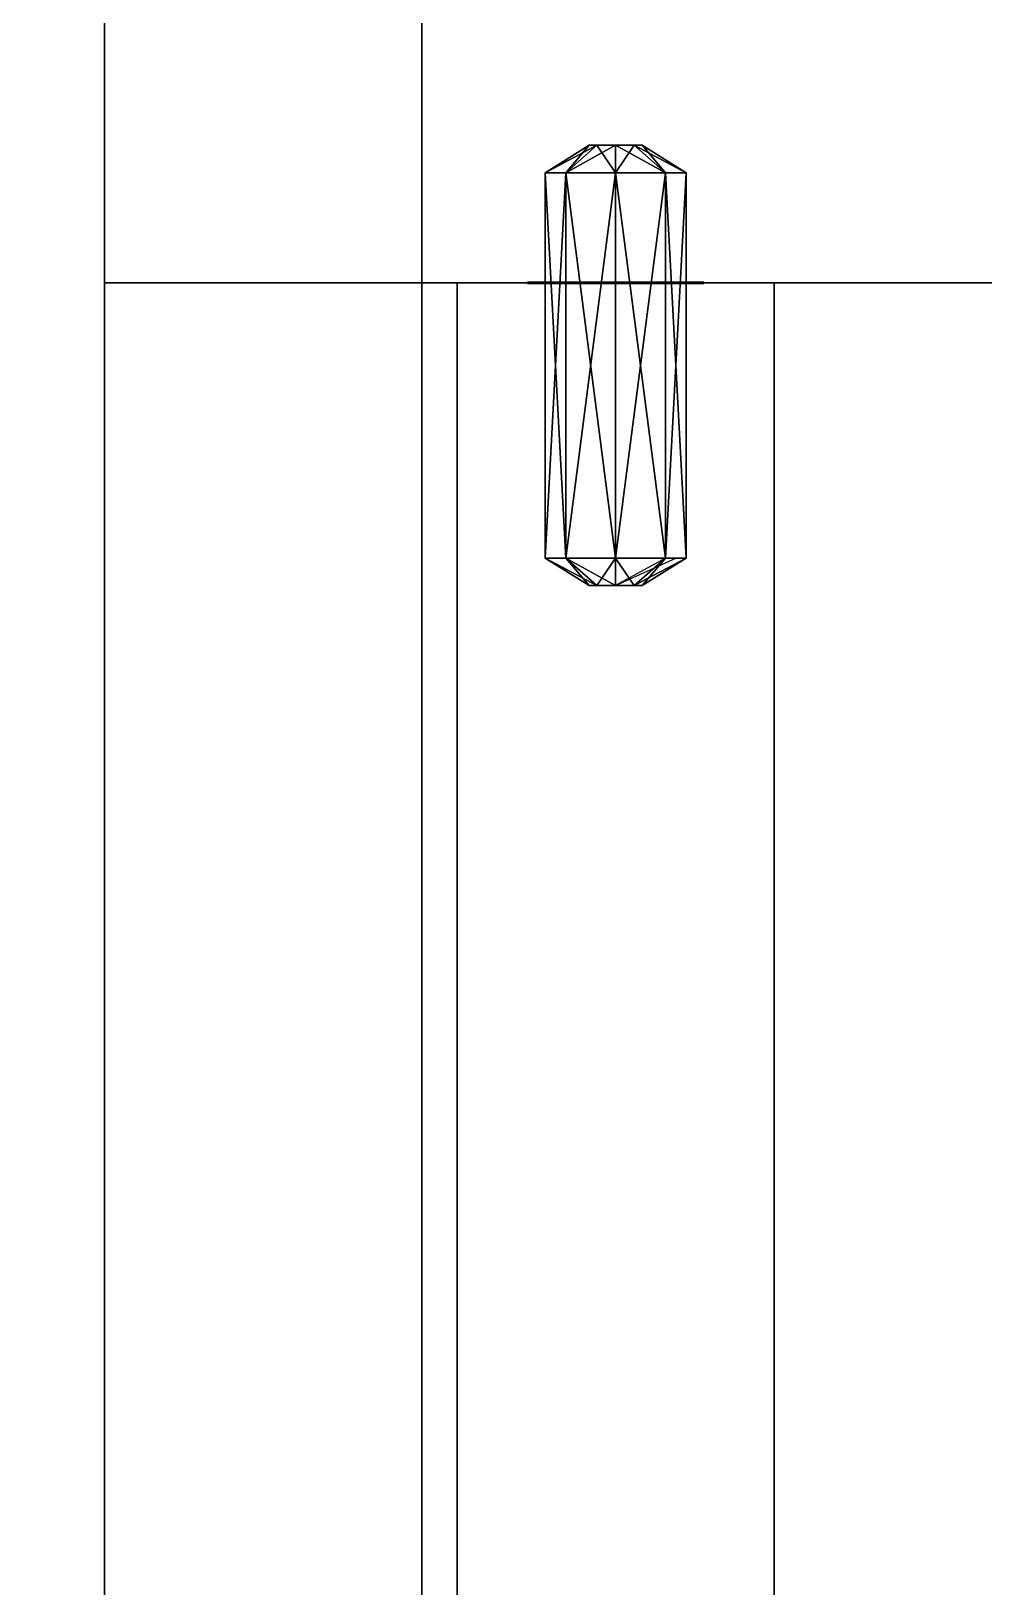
# Model space of a CAD drawing. Extents: x -150 to 2334, y -150 to 2984.
# Drawn here: x 1839.8 to 1893.9, y 2701.8 to 2790.1 of the extents above; entities that cross this region are included whole.
import ezdxf

# ---------------------------------------------------------------- set-up
doc = ezdxf.new("R2010")
doc.units = 0
for name, color, linetype in [('LAYER0', 7, 'CONTINUOUS'), ('LAYER730', 250, 'CONTINUOUS'), ('LAYER732', 250, 'CONTINUOUS'), ('LAYER749', 250, 'CONTINUOUS'), ('LAYER766', 250, 'CONTINUOUS'), ('LAYER783', 250, 'CONTINUOUS'), ('LAYER800', 250, 'CONTINUOUS'), ('LAYER834', 250, 'CONTINUOUS'), ('LAYER835', 250, 'CONTINUOUS'), ('LAYER838', 7, 'CONTINUOUS'), ('LAYER839', 7, 'CONTINUOUS'), ('LAYER845', 250, 'CONTINUOUS')]:
    doc.layers.add(name, color=color, linetype=linetype)

msp = doc.modelspace()

# ---------------------------------------------------------------- linework, layer by layer
at = {"layer": 'LAYER0', "invisible_edges": 1}
for points in [[(2334, 2984, -5), (-150, -150, -5), (-150, 2984, -5), (2334, 2984, -5)], [(-150, -150, -5), (2334, 2984, -5), (2334, -150, -5), (-150, -150, -5)], [(2334, -150), (-150, 2984), (-150, -150), (2334, -150)], [(-150, 2984), (2334, -150), (2334, 2984), (-150, 2984)]]:
    msp.add_3dface(points, dxfattribs=at)
at = {"layer": 'LAYER730', "invisible_edges": 1}
for points in [[(1844, 2237.792, 2350), (1844, 2875.792, 2420), (1844, 2875.792, 2350), (1844, 2237.792, 2350)], [(1844, 2875.792, 2420), (1844, 2237.792, 2350), (1844, 2237.792, 2420), (1844, 2875.792, 2420)], [(1862, 2237.792, 2420), (1844, 2875.792, 2420), (1844, 2237.792, 2420), (1862, 2237.792, 2420)], [(1844, 2875.792, 2420), (1862, 2237.792, 2420), (1862, 2875.792, 2420), (1844, 2875.792, 2420)], [(1862, 2875.792, 2350), (1844, 2237.792, 2350), (1844, 2875.792, 2350), (1862, 2875.792, 2350)], [(1844, 2237.792, 2350), (1862, 2875.792, 2350), (1862, 2237.792, 2350), (1844, 2237.792, 2350)], [(1862, 2237.792, 2420), (1862, 2875.792, 2350), (1862, 2875.792, 2420), (1862, 2237.792, 2420)], [(1862, 2875.792, 2350), (1862, 2237.792, 2420), (1862, 2237.792, 2350), (1862, 2875.792, 2350)]]:
    msp.add_3dface(points, dxfattribs=at)
at = {"layer": 'LAYER732', "invisible_edges": 1}
for points in [[(2139.4, 2775.792, 548.2), (1844, 2255.792, 548.2), (2139.4, 2255.792, 548.2), (2139.4, 2775.792, 548.2)], [(1844, 2255.792, 548.2), (2139.4, 2775.792, 548.2), (1844, 2775.792, 548.2), (1844, 2255.792, 548.2)], [(1844, 2775.792, 530.2), (1844, 2255.792, 548.2), (1844, 2775.792, 548.2), (1844, 2775.792, 530.2)], [(1844, 2255.792, 548.2), (1844, 2775.792, 530.2), (1844, 2255.792, 530.2), (1844, 2255.792, 548.2)], [(2139.4, 2775.792, 548.2), (1844, 2775.792, 530.2), (1844, 2775.792, 548.2), (2139.4, 2775.792, 548.2)], [(1844, 2775.792, 530.2), (2139.4, 2775.792, 548.2), (2139.4, 2775.792, 530.2), (1844, 2775.792, 530.2)], [(1844, 2775.792, 530.2), (2139.4, 2255.792, 530.2), (1844, 2255.792, 530.2), (1844, 2775.792, 530.2)], [(2139.4, 2255.792, 530.2), (1844, 2775.792, 530.2), (2139.4, 2775.792, 530.2), (2139.4, 2255.792, 530.2)]]:
    msp.add_3dface(points, dxfattribs=at)
at = {"layer": 'LAYER749', "invisible_edges": 1}
for points in [[(2139.4, 2775.792, 998.4), (1844, 2255.792, 998.4), (2139.4, 2255.792, 998.4), (2139.4, 2775.792, 998.4)], [(1844, 2255.792, 998.4), (2139.4, 2775.792, 998.4), (1844, 2775.792, 998.4), (1844, 2255.792, 998.4)], [(1844, 2775.792, 980.4), (1844, 2255.792, 998.4), (1844, 2775.792, 998.4), (1844, 2775.792, 980.4)], [(1844, 2255.792, 998.4), (1844, 2775.792, 980.4), (1844, 2255.792, 980.4), (1844, 2255.792, 998.4)], [(2139.4, 2775.792, 998.4), (1844, 2775.792, 980.4), (1844, 2775.792, 998.4), (2139.4, 2775.792, 998.4)], [(1844, 2775.792, 980.4), (2139.4, 2775.792, 998.4), (2139.4, 2775.792, 980.4), (1844, 2775.792, 980.4)], [(1844, 2775.792, 980.4), (2139.4, 2255.792, 980.4), (1844, 2255.792, 980.4), (1844, 2775.792, 980.4)], [(2139.4, 2255.792, 980.4), (1844, 2775.792, 980.4), (2139.4, 2775.792, 980.4), (2139.4, 2255.792, 980.4)]]:
    msp.add_3dface(points, dxfattribs=at)
at = {"layer": 'LAYER766', "invisible_edges": 1}
for points in [[(2139.4, 2775.792, 1448.6), (1844, 2255.792, 1448.6), (2139.4, 2255.792, 1448.6), (2139.4, 2775.792, 1448.6)], [(1844, 2255.792, 1448.6), (2139.4, 2775.792, 1448.6), (1844, 2775.792, 1448.6), (1844, 2255.792, 1448.6)], [(1844, 2775.792, 1430.6), (1844, 2255.792, 1448.6), (1844, 2775.792, 1448.6), (1844, 2775.792, 1430.6)], [(1844, 2255.792, 1448.6), (1844, 2775.792, 1430.6), (1844, 2255.792, 1430.6), (1844, 2255.792, 1448.6)], [(2139.4, 2775.792, 1448.6), (1844, 2775.792, 1430.6), (1844, 2775.792, 1448.6), (2139.4, 2775.792, 1448.6)], [(1844, 2775.792, 1430.6), (2139.4, 2775.792, 1448.6), (2139.4, 2775.792, 1430.6), (1844, 2775.792, 1430.6)], [(1844, 2775.792, 1430.6), (2139.4, 2255.792, 1430.6), (1844, 2255.792, 1430.6), (1844, 2775.792, 1430.6)], [(2139.4, 2255.792, 1430.6), (1844, 2775.792, 1430.6), (2139.4, 2775.792, 1430.6), (2139.4, 2255.792, 1430.6)]]:
    msp.add_3dface(points, dxfattribs=at)
at = {"layer": 'LAYER783', "invisible_edges": 1}
for points in [[(2139.4, 2775.792, 1898.8), (1844, 2255.792, 1898.8), (2139.4, 2255.792, 1898.8), (2139.4, 2775.792, 1898.8)], [(1844, 2255.792, 1898.8), (2139.4, 2775.792, 1898.8), (1844, 2775.792, 1898.8), (1844, 2255.792, 1898.8)], [(1844, 2775.792, 1880.8), (1844, 2255.792, 1898.8), (1844, 2775.792, 1898.8), (1844, 2775.792, 1880.8)], [(1844, 2255.792, 1898.8), (1844, 2775.792, 1880.8), (1844, 2255.792, 1880.8), (1844, 2255.792, 1898.8)], [(2139.4, 2775.792, 1898.8), (1844, 2775.792, 1880.8), (1844, 2775.792, 1898.8), (2139.4, 2775.792, 1898.8)], [(1844, 2775.792, 1880.8), (2139.4, 2775.792, 1898.8), (2139.4, 2775.792, 1880.8), (1844, 2775.792, 1880.8)], [(1844, 2775.792, 1880.8), (2139.4, 2255.792, 1880.8), (1844, 2255.792, 1880.8), (1844, 2775.792, 1880.8)], [(2139.4, 2255.792, 1880.8), (1844, 2775.792, 1880.8), (2139.4, 2775.792, 1880.8), (2139.4, 2255.792, 1880.8)]]:
    msp.add_3dface(points, dxfattribs=at)
at = {"layer": 'LAYER800', "invisible_edges": 1}
for points in [[(2164, 2793.792), (1844, 2775.792), (1844, 2793.792), (2164, 2793.792)], [(1844, 2775.792), (2164, 2793.792), (2164, 2775.792), (1844, 2775.792)], [(1844, 2793.792, 2350), (1844, 2775.792), (1844, 2775.792, 2350), (1844, 2793.792, 2350)], [(1844, 2775.792), (1844, 2793.792, 2350), (1844, 2793.792), (1844, 2775.792)], [(2164, 2775.792, 2350), (1844, 2793.792, 2350), (1844, 2775.792, 2350), (2164, 2775.792, 2350)], [(1844, 2793.792, 2350), (2164, 2775.792, 2350), (2164, 2793.792, 2350), (1844, 2793.792, 2350)], [(2164, 2775.792, 2350), (1844, 2775.792), (2164, 2775.792), (2164, 2775.792, 2350)], [(1844, 2775.792), (2164, 2775.792, 2350), (1844, 2775.792, 2350), (1844, 2775.792)]]:
    msp.add_3dface(points, dxfattribs=at)
at = {"layer": 'LAYER834', "invisible_edges": 1}
for points in [[(2164, 2255.792, 80), (1844, 2775.792, 80), (2164, 2775.792, 80), (2164, 2255.792, 80)], [(1844, 2775.792, 80), (2164, 2255.792, 80), (1844, 2255.792, 80), (1844, 2775.792, 80)], [(2164, 2775.792, 98), (1844, 2775.792, 80), (1844, 2775.792, 98), (2164, 2775.792, 98)], [(1844, 2775.792, 80), (2164, 2775.792, 98), (2164, 2775.792, 80), (1844, 2775.792, 80)], [(1844, 2255.792, 98), (1844, 2775.792, 80), (1844, 2255.792, 80), (1844, 2255.792, 98)], [(1844, 2775.792, 80), (1844, 2255.792, 98), (1844, 2775.792, 98), (1844, 2775.792, 80)], [(1844, 2255.792, 98), (2164, 2775.792, 98), (1844, 2775.792, 98), (1844, 2255.792, 98)], [(2164, 2775.792, 98), (1844, 2255.792, 98), (2164, 2255.792, 98), (2164, 2775.792, 98)]]:
    msp.add_3dface(points, dxfattribs=at)
at = {"layer": 'LAYER835', "invisible_edges": 1}
for points in [[(1864, 2775.792, 80), (1882, 2775.792), (1864, 2775.792), (1864, 2775.792, 80)], [(1882, 2775.792), (1864, 2775.792, 80), (1882, 2775.792, 80), (1882, 2775.792)], [(1864, 2255.792), (1882, 2775.792), (1882, 2255.792), (1864, 2255.792)], [(1882, 2775.792), (1864, 2255.792), (1864, 2775.792), (1882, 2775.792)], [(1864, 2775.792, 80), (1882, 2255.792, 80), (1882, 2775.792, 80), (1864, 2775.792, 80)], [(1882, 2255.792, 80), (1864, 2775.792, 80), (1864, 2255.792, 80), (1882, 2255.792, 80)], [(1864, 2255.792), (1864, 2775.792, 80), (1864, 2775.792), (1864, 2255.792)], [(1864, 2775.792, 80), (1864, 2255.792), (1864, 2255.792, 80), (1864, 2775.792, 80)], [(1882, 2255.792, 80), (1882, 2775.792), (1882, 2775.792, 80), (1882, 2255.792, 80)], [(1882, 2775.792), (1882, 2255.792, 80), (1882, 2255.792), (1882, 2775.792)]]:
    msp.add_3dface(points, dxfattribs=at)
at = {"layer": 'LAYER838'}
for points in [[(1869, 2782.042, 24), (1871.939, 2783.604, 25.06066), (1871.5, 2783.604, 24), (1869, 2782.042, 24)], [(1870.172, 2782.042, 26.82843), (1871.939, 2783.604, 25.06066), (1869, 2782.042, 24), (1870.172, 2782.042, 26.82843)], [(1869, 2782.042, 24), (1871.5, 2783.604, 24), (1870.172, 2782.042, 21.17157), (1869, 2782.042, 24)], [(1869, 2782.042, 24), (1870.172, 2782.042, 26.82843), (1871.5, 2783.604, 24), (1869, 2782.042, 24)], [(1869, 2782.042, 24), (1871.5, 2783.604, 24), (1870.172, 2782.042, 21.17157), (1869, 2782.042, 24)], [(1870.172, 2782.042, 26.82843), (1873, 2783.604, 25.5), (1871.939, 2783.604, 25.06066), (1870.172, 2782.042, 26.82843)], [(1873, 2782.042, 28), (1873, 2783.604, 25.5), (1870.172, 2782.042, 26.82843), (1873, 2782.042, 28)], [(1870.172, 2782.042, 21.17157), (1871.5, 2783.604, 24), (1871.939, 2783.604, 22.93934), (1870.172, 2782.042, 21.17157)], [(1870.172, 2782.042, 21.17157), (1873, 2783.604, 22.5), (1873, 2782.042, 20), (1870.172, 2782.042, 21.17157)], [(1871.939, 2783.604, 22.93934), (1873, 2783.604, 22.5), (1870.172, 2782.042, 21.17157), (1871.939, 2783.604, 22.93934)], [(1870.172, 2782.042, 26.82843), (1871.939, 2783.604, 25.06066), (1871.5, 2783.604, 24), (1870.172, 2782.042, 26.82843)], [(1870.172, 2782.042, 26.82843), (1873, 2782.042, 28), (1871.939, 2783.604, 25.06066), (1870.172, 2782.042, 26.82843)], [(1871.5, 2783.604, 24), (1871.939, 2783.604, 22.93934), (1870.172, 2782.042, 21.17157), (1871.5, 2783.604, 24)], [(1870.172, 2782.042, 21.17157), (1871.939, 2783.604, 22.93934), (1873, 2782.042, 20), (1870.172, 2782.042, 21.17157)], [(1871.5, 2783.604, 24), (1873, 2783.604, 22.5), (1871.939, 2783.604, 22.93934), (1871.5, 2783.604, 24)], [(1871.939, 2783.604, 25.06066), (1873, 2783.604, 22.5), (1871.5, 2783.604, 24), (1871.939, 2783.604, 25.06066)], [(1871.5, 2783.604, 24), (1871.939, 2783.604, 22.93934), (1871.939, 2783.604, 25.06066), (1871.5, 2783.604, 24)], [(1873, 2783.604, 25.5), (1871.939, 2783.604, 25.06066), (1873, 2783.604, 22.5), (1873, 2783.604, 25.5)], [(1873, 2782.042, 28), (1873, 2783.604, 25.5), (1871.939, 2783.604, 25.06066), (1873, 2782.042, 28)], [(1871.939, 2783.604, 25.06066), (1873, 2783.604, 25.5), (1873, 2783.604, 22.5), (1871.939, 2783.604, 25.06066)], [(1871.939, 2783.604, 25.06066), (1871.939, 2783.604, 22.93934), (1873, 2783.604, 22.5), (1871.939, 2783.604, 25.06066)], [(1871.939, 2783.604, 22.93934), (1873, 2783.604, 22.5), (1873, 2782.042, 20), (1871.939, 2783.604, 22.93934)], [(1873, 2782.042, 28), (1874.061, 2783.604, 25.06066), (1873, 2783.604, 25.5), (1873, 2782.042, 28)], [(1875.828, 2782.042, 26.82843), (1874.061, 2783.604, 25.06066), (1873, 2782.042, 28), (1875.828, 2782.042, 26.82843)], [(1873, 2783.604, 22.5), (1875.828, 2782.042, 21.17157), (1873, 2782.042, 20), (1873, 2783.604, 22.5)], [(1874.061, 2783.604, 22.93934), (1875.828, 2782.042, 21.17157), (1873, 2783.604, 22.5), (1874.061, 2783.604, 22.93934)], [(1874.061, 2783.604, 25.06066), (1873, 2783.604, 25.5), (1874.061, 2783.604, 22.93934), (1874.061, 2783.604, 25.06066)], [(1874.061, 2783.604, 22.93934), (1873, 2783.604, 25.5), (1873, 2783.604, 22.5), (1874.061, 2783.604, 22.93934)], [(1875.828, 2782.042, 26.82843), (1874.061, 2783.604, 25.06066), (1873, 2783.604, 25.5), (1875.828, 2782.042, 26.82843)], [(1873, 2782.042, 28), (1875.828, 2782.042, 26.82843), (1873, 2783.604, 25.5), (1873, 2782.042, 28)], [(1873, 2783.604, 25.5), (1874.061, 2783.604, 25.06066), (1874.061, 2783.604, 22.93934), (1873, 2783.604, 25.5)], [(1873, 2783.604, 25.5), (1874.061, 2783.604, 22.93934), (1873, 2783.604, 22.5), (1873, 2783.604, 25.5)], [(1874.061, 2783.604, 22.93934), (1875.828, 2782.042, 21.17157), (1873, 2782.042, 20), (1874.061, 2783.604, 22.93934)], [(1873, 2783.604, 22.5), (1874.061, 2783.604, 22.93934), (1873, 2782.042, 20), (1873, 2783.604, 22.5)], [(1875.828, 2782.042, 26.82843), (1874.061, 2783.604, 25.06066), (1874.5, 2783.604, 24), (1875.828, 2782.042, 26.82843)], [(1874.5, 2783.604, 24), (1875.828, 2782.042, 21.17157), (1874.061, 2783.604, 22.93934), (1874.5, 2783.604, 24)], [(1874.5, 2783.604, 24), (1874.061, 2783.604, 25.06066), (1874.061, 2783.604, 22.93934), (1874.5, 2783.604, 24)], [(1874.061, 2783.604, 25.06066), (1875.828, 2782.042, 26.82843), (1874.5, 2783.604, 24), (1874.061, 2783.604, 25.06066)], [(1877, 2782.042, 24), (1875.828, 2782.042, 21.17157), (1874.061, 2783.604, 22.93934), (1877, 2782.042, 24)], [(1874.5, 2783.604, 24), (1877, 2782.042, 24), (1874.061, 2783.604, 22.93934), (1874.5, 2783.604, 24)], [(1874.061, 2783.604, 25.06066), (1874.5, 2783.604, 24), (1874.061, 2783.604, 22.93934), (1874.061, 2783.604, 25.06066)], [(1877, 2782.042, 24), (1875.828, 2782.042, 26.82843), (1874.5, 2783.604, 24), (1877, 2782.042, 24)], [(1877, 2782.042, 24), (1875.828, 2782.042, 21.17157), (1874.5, 2783.604, 24), (1877, 2782.042, 24)], [(1875.828, 2782.042, 26.82843), (1877, 2782.042, 24), (1874.5, 2783.604, 24), (1875.828, 2782.042, 26.82843)], [(1869, 2760.167, 24), (1870.172, 2782.042, 26.82843), (1869, 2782.042, 24), (1869, 2760.167, 24)], [(1870.172, 2760.167, 26.82843), (1870.172, 2782.042, 26.82843), (1869, 2760.167, 24), (1870.172, 2760.167, 26.82843)], [(1870.172, 2760.167, 21.17157), (1869, 2782.042, 24), (1870.172, 2782.042, 21.17157), (1870.172, 2760.167, 21.17157)], [(1869, 2760.167, 24), (1869, 2782.042, 24), (1870.172, 2760.167, 21.17157), (1869, 2760.167, 24)], [(1870.172, 2760.167, 26.82843), (1869, 2782.042, 24), (1870.172, 2782.042, 26.82843), (1870.172, 2760.167, 26.82843)], [(1869, 2760.167, 24), (1870.172, 2760.167, 26.82843), (1869, 2782.042, 24), (1869, 2760.167, 24)], [(1869, 2760.167, 24), (1869, 2782.042, 24), (1870.172, 2782.042, 21.17157), (1869, 2760.167, 24)], [(1870.172, 2760.167, 21.17157), (1870.172, 2782.042, 21.17157), (1869, 2760.167, 24), (1870.172, 2760.167, 21.17157)], [(1870.172, 2760.167, 26.82843), (1869, 2782.042, 24), (1870.172, 2782.042, 26.82843), (1870.172, 2760.167, 26.82843)], [(1869, 2760.167, 24), (1870.172, 2760.167, 26.82843), (1869, 2782.042, 24), (1869, 2760.167, 24)], [(1869, 2760.167, 24), (1869, 2782.042, 24), (1870.172, 2782.042, 21.17157), (1869, 2760.167, 24)], [(1870.172, 2760.167, 21.17157), (1870.172, 2782.042, 21.17157), (1869, 2760.167, 24), (1870.172, 2760.167, 21.17157)], [(1870.172, 2760.167, 26.82843), (1873, 2782.042, 28), (1870.172, 2782.042, 26.82843), (1870.172, 2760.167, 26.82843)], [(1873, 2760.167, 28), (1873, 2782.042, 28), (1870.172, 2760.167, 26.82843), (1873, 2760.167, 28)], [(1870.172, 2782.042, 21.17157), (1873, 2760.167, 20), (1870.172, 2760.167, 21.17157), (1870.172, 2782.042, 21.17157)], [(1873, 2782.042, 20), (1873, 2760.167, 20), (1870.172, 2782.042, 21.17157), (1873, 2782.042, 20)], [(1873, 2760.167, 28), (1873, 2782.042, 28), (1870.172, 2782.042, 26.82843), (1873, 2760.167, 28)], [(1870.172, 2760.167, 26.82843), (1870.172, 2782.042, 26.82843), (1873, 2760.167, 28), (1870.172, 2760.167, 26.82843)], [(1873, 2760.167, 28), (1873, 2782.042, 28), (1870.172, 2782.042, 26.82843), (1873, 2760.167, 28)], [(1870.172, 2760.167, 26.82843), (1870.172, 2782.042, 26.82843), (1873, 2760.167, 28), (1870.172, 2760.167, 26.82843)], [(1873, 2782.042, 20), (1873, 2760.167, 20), (1870.172, 2760.167, 21.17157), (1873, 2782.042, 20)], [(1870.172, 2782.042, 21.17157), (1870.172, 2760.167, 21.17157), (1873, 2782.042, 20), (1870.172, 2782.042, 21.17157)], [(1873, 2760.167, 28), (1873, 2782.042, 28), (1875.828, 2782.042, 26.82843), (1873, 2760.167, 28)], [(1875.828, 2760.167, 26.82843), (1873, 2760.167, 28), (1875.828, 2782.042, 26.82843), (1875.828, 2760.167, 26.82843)], [(1873, 2782.042, 20), (1875.828, 2760.167, 21.17157), (1873, 2760.167, 20), (1873, 2782.042, 20)], [(1875.828, 2782.042, 21.17157), (1875.828, 2760.167, 21.17157), (1873, 2782.042, 20), (1875.828, 2782.042, 21.17157)], [(1873, 2760.167, 28), (1875.828, 2760.167, 26.82843), (1875.828, 2782.042, 26.82843), (1873, 2760.167, 28)], [(1873, 2782.042, 28), (1873, 2760.167, 28), (1875.828, 2782.042, 26.82843), (1873, 2782.042, 28)], [(1875.828, 2760.167, 26.82843), (1873, 2782.042, 28), (1875.828, 2782.042, 26.82843), (1875.828, 2760.167, 26.82843)], [(1873, 2760.167, 28), (1875.828, 2760.167, 26.82843), (1873, 2782.042, 28), (1873, 2760.167, 28)], [(1875.828, 2782.042, 21.17157), (1873, 2760.167, 20), (1875.828, 2760.167, 21.17157), (1875.828, 2782.042, 21.17157)], [(1873, 2782.042, 20), (1875.828, 2782.042, 21.17157), (1873, 2760.167, 20), (1873, 2782.042, 20)], [(1875.828, 2760.167, 26.82843), (1877, 2782.042, 24), (1875.828, 2782.042, 26.82843), (1875.828, 2760.167, 26.82843)], [(1877, 2760.167, 24), (1877, 2782.042, 24), (1875.828, 2760.167, 26.82843), (1877, 2760.167, 24)], [(1875.828, 2782.042, 21.17157), (1877, 2760.167, 24), (1875.828, 2760.167, 21.17157), (1875.828, 2782.042, 21.17157)], [(1877, 2782.042, 24), (1877, 2760.167, 24), (1875.828, 2782.042, 21.17157), (1877, 2782.042, 24)], [(1877, 2760.167, 24), (1877, 2782.042, 24), (1875.828, 2782.042, 26.82843), (1877, 2760.167, 24)], [(1875.828, 2760.167, 26.82843), (1875.828, 2782.042, 26.82843), (1877, 2760.167, 24), (1875.828, 2760.167, 26.82843)], [(1877, 2760.167, 24), (1877, 2782.042, 24), (1875.828, 2782.042, 26.82843), (1877, 2760.167, 24)], [(1875.828, 2760.167, 26.82843), (1875.828, 2782.042, 26.82843), (1877, 2760.167, 24), (1875.828, 2760.167, 26.82843)], [(1877, 2782.042, 24), (1877, 2760.167, 24), (1875.828, 2760.167, 21.17157), (1877, 2782.042, 24)], [(1875.828, 2782.042, 21.17157), (1875.828, 2760.167, 21.17157), (1877, 2782.042, 24), (1875.828, 2782.042, 21.17157)], [(1868, 2775.823, 29), (1878, 2775.823, 19), (1868, 2775.823, 19), (1868, 2775.823, 29)], [(1878, 2775.823, 29), (1878, 2775.823, 19), (1868, 2775.823, 29), (1878, 2775.823, 29)], [(1878, 2775.761, 29), (1868, 2775.823, 29), (1868, 2775.761, 29), (1878, 2775.761, 29)], [(1878, 2775.823, 29), (1868, 2775.823, 29), (1878, 2775.761, 29), (1878, 2775.823, 29)], [(1868, 2775.761, 29), (1868, 2775.823, 19), (1868, 2775.761, 19), (1868, 2775.761, 29)], [(1868, 2775.823, 29), (1868, 2775.823, 19), (1868, 2775.761, 29), (1868, 2775.823, 29)], [(1868, 2775.761, 19), (1878, 2775.761, 29), (1868, 2775.761, 29), (1868, 2775.761, 19)], [(1878, 2775.761, 19), (1878, 2775.761, 29), (1868, 2775.761, 19), (1878, 2775.761, 19)], [(1878, 2775.761, 19), (1878, 2775.823, 29), (1878, 2775.761, 29), (1878, 2775.761, 19)], [(1878, 2775.823, 19), (1878, 2775.823, 29), (1878, 2775.761, 19), (1878, 2775.823, 19)], [(1869, 2760.167, 24), (1870.172, 2760.167, 21.17157), (1871.5, 2758.604, 24), (1869, 2760.167, 24)], [(1871.939, 2758.604, 25.06066), (1869, 2760.167, 24), (1871.5, 2758.604, 24), (1871.939, 2758.604, 25.06066)], [(1870.172, 2760.167, 26.82843), (1869, 2760.167, 24), (1871.939, 2758.604, 25.06066), (1870.172, 2760.167, 26.82843)], [(1871.939, 2758.604, 22.93934), (1871.5, 2758.604, 24), (1869, 2760.167, 24), (1871.939, 2758.604, 22.93934)], [(1870.172, 2760.167, 21.17157), (1871.939, 2758.604, 22.93934), (1869, 2760.167, 24), (1870.172, 2760.167, 21.17157)], [(1869, 2760.167, 24), (1871.5, 2758.604, 24), (1870.172, 2760.167, 26.82843), (1869, 2760.167, 24)], [(1871.5, 2758.604, 24), (1870.172, 2760.167, 21.17157), (1871.939, 2758.604, 22.93934), (1871.5, 2758.604, 24)], [(1870.172, 2760.167, 21.17157), (1873, 2758.604, 22.5), (1871.939, 2758.604, 22.93934), (1870.172, 2760.167, 21.17157)], [(1873, 2760.167, 20), (1873, 2758.604, 22.5), (1870.172, 2760.167, 21.17157), (1873, 2760.167, 20)], [(1870.172, 2760.167, 26.82843), (1871.939, 2758.604, 25.06066), (1873, 2760.167, 28), (1870.172, 2760.167, 26.82843)], [(1871.5, 2758.604, 24), (1871.939, 2758.604, 25.06066), (1870.172, 2760.167, 26.82843), (1871.5, 2758.604, 24)], [(1873, 2758.604, 25.5), (1873, 2760.167, 28), (1870.172, 2760.167, 26.82843), (1873, 2758.604, 25.5)], [(1871.939, 2758.604, 25.06066), (1873, 2758.604, 25.5), (1870.172, 2760.167, 26.82843), (1871.939, 2758.604, 25.06066)], [(1870.172, 2760.167, 21.17157), (1873, 2760.167, 20), (1871.939, 2758.604, 22.93934), (1870.172, 2760.167, 21.17157)], [(1873, 2760.167, 28), (1871.939, 2758.604, 25.06066), (1873, 2758.604, 25.5), (1873, 2760.167, 28)], [(1873, 2760.167, 20), (1873, 2758.604, 22.5), (1871.939, 2758.604, 22.93934), (1873, 2760.167, 20)], [(1874.061, 2758.604, 25.06066), (1873, 2758.604, 25.5), (1873, 2760.167, 28), (1874.061, 2758.604, 25.06066)], [(1875.828, 2760.167, 26.82843), (1874.061, 2758.604, 25.06066), (1873, 2760.167, 28), (1875.828, 2760.167, 26.82843)], [(1873, 2760.167, 20), (1874.061, 2758.604, 22.93934), (1873, 2758.604, 22.5), (1873, 2760.167, 20)], [(1875.828, 2760.167, 21.17157), (1874.061, 2758.604, 22.93934), (1873, 2760.167, 20), (1875.828, 2760.167, 21.17157)], [(1874.061, 2758.604, 25.06066), (1875.828, 2760.167, 26.82843), (1873, 2760.167, 28), (1874.061, 2758.604, 25.06066)], [(1873, 2758.604, 25.5), (1874.061, 2758.604, 25.06066), (1873, 2760.167, 28), (1873, 2758.604, 25.5)], [(1875.828, 2760.167, 21.17157), (1873, 2758.604, 22.5), (1876.414, 2760.167, 25.41421), (1875.828, 2760.167, 21.17157)], [(1873, 2760.167, 20), (1875.828, 2760.167, 21.17157), (1873, 2758.604, 22.5), (1873, 2760.167, 20)], [(1874.061, 2758.604, 25.06066), (1877, 2760.167, 24), (1875.828, 2760.167, 26.82843), (1874.061, 2758.604, 25.06066)], [(1874.5, 2758.604, 24), (1877, 2760.167, 24), (1874.061, 2758.604, 25.06066), (1874.5, 2758.604, 24)], [(1874.061, 2758.604, 22.93934), (1874.5, 2758.604, 24), (1877, 2760.167, 24), (1874.061, 2758.604, 22.93934)], [(1875.828, 2760.167, 21.17157), (1874.061, 2758.604, 22.93934), (1877, 2760.167, 24), (1875.828, 2760.167, 21.17157)], [(1874.061, 2758.604, 25.06066), (1874.5, 2758.604, 24), (1875.828, 2760.167, 26.82843), (1874.061, 2758.604, 25.06066)], [(1874.061, 2758.604, 22.93934), (1875.828, 2760.167, 21.17157), (1877, 2760.167, 24), (1874.061, 2758.604, 22.93934)], [(1874.5, 2758.604, 24), (1874.061, 2758.604, 22.93934), (1877, 2760.167, 24), (1874.5, 2758.604, 24)], [(1874.5, 2758.604, 24), (1877, 2760.167, 24), (1875.828, 2760.167, 26.82843), (1874.5, 2758.604, 24)], [(1871.5, 2758.604, 24), (1871.939, 2758.604, 25.06066), (1873, 2758.604, 25.5), (1871.5, 2758.604, 24)], [(1871.939, 2758.604, 22.93934), (1871.5, 2758.604, 24), (1873, 2758.604, 25.5), (1871.939, 2758.604, 22.93934)], [(1871.5, 2758.604, 24), (1871.939, 2758.604, 22.93934), (1873, 2758.604, 25.5), (1871.5, 2758.604, 24)], [(1871.939, 2758.604, 25.06066), (1871.5, 2758.604, 24), (1873, 2758.604, 25.5), (1871.939, 2758.604, 25.06066)], [(1871.939, 2758.604, 22.93934), (1874.061, 2758.604, 25.06066), (1873, 2758.604, 25.5), (1871.939, 2758.604, 22.93934)], [(1873, 2758.604, 22.5), (1874.061, 2758.604, 25.06066), (1871.939, 2758.604, 22.93934), (1873, 2758.604, 22.5)], [(1871.939, 2758.604, 22.93934), (1873, 2758.604, 25.5), (1873, 2758.604, 22.5), (1871.939, 2758.604, 22.93934)], [(1874.061, 2758.604, 22.93934), (1873, 2758.604, 22.5), (1874.061, 2758.604, 25.06066), (1874.061, 2758.604, 22.93934)], [(1873, 2758.604, 22.5), (1874.061, 2758.604, 22.93934), (1874.061, 2758.604, 25.06066), (1873, 2758.604, 22.5)], [(1873, 2758.604, 22.5), (1873, 2758.604, 25.5), (1874.061, 2758.604, 25.06066), (1873, 2758.604, 22.5)], [(1874.5, 2758.604, 24), (1874.061, 2758.604, 22.93934), (1874.061, 2758.604, 25.06066), (1874.5, 2758.604, 24)], [(1874.061, 2758.604, 22.93934), (1874.5, 2758.604, 24), (1874.061, 2758.604, 25.06066), (1874.061, 2758.604, 22.93934)]]:
    msp.add_3dface(points, dxfattribs=at)
at = {"layer": 'LAYER839'}
for points in [[(1869, 2782.042, 56), (1871.939, 2783.604, 57.06066), (1871.5, 2783.604, 56), (1869, 2782.042, 56)], [(1870.172, 2782.042, 58.82843), (1871.939, 2783.604, 57.06066), (1869, 2782.042, 56), (1870.172, 2782.042, 58.82843)], [(1869, 2782.042, 56), (1871.5, 2783.604, 56), (1870.172, 2782.042, 53.17157), (1869, 2782.042, 56)], [(1869, 2782.042, 56), (1870.172, 2782.042, 58.82843), (1871.5, 2783.604, 56), (1869, 2782.042, 56)], [(1869, 2782.042, 56), (1871.5, 2783.604, 56), (1870.172, 2782.042, 53.17157), (1869, 2782.042, 56)], [(1870.172, 2782.042, 58.82843), (1873, 2783.604, 57.5), (1871.939, 2783.604, 57.06066), (1870.172, 2782.042, 58.82843)], [(1873, 2782.042, 60), (1873, 2783.604, 57.5), (1870.172, 2782.042, 58.82843), (1873, 2782.042, 60)], [(1870.172, 2782.042, 53.17157), (1871.5, 2783.604, 56), (1871.939, 2783.604, 54.93934), (1870.172, 2782.042, 53.17157)], [(1870.172, 2782.042, 53.17157), (1873, 2783.604, 54.5), (1873, 2782.042, 52), (1870.172, 2782.042, 53.17157)], [(1871.939, 2783.604, 54.93934), (1873, 2783.604, 54.5), (1870.172, 2782.042, 53.17157), (1871.939, 2783.604, 54.93934)], [(1870.172, 2782.042, 58.82843), (1871.939, 2783.604, 57.06066), (1871.5, 2783.604, 56), (1870.172, 2782.042, 58.82843)], [(1870.172, 2782.042, 58.82843), (1873, 2782.042, 60), (1871.939, 2783.604, 57.06066), (1870.172, 2782.042, 58.82843)], [(1871.5, 2783.604, 56), (1871.939, 2783.604, 54.93934), (1870.172, 2782.042, 53.17157), (1871.5, 2783.604, 56)], [(1870.172, 2782.042, 53.17157), (1871.939, 2783.604, 54.93934), (1873, 2782.042, 52), (1870.172, 2782.042, 53.17157)], [(1871.5, 2783.604, 56), (1873, 2783.604, 54.5), (1871.939, 2783.604, 54.93934), (1871.5, 2783.604, 56)], [(1871.939, 2783.604, 57.06066), (1873, 2783.604, 54.5), (1871.5, 2783.604, 56), (1871.939, 2783.604, 57.06066)], [(1871.5, 2783.604, 56), (1871.939, 2783.604, 54.93934), (1871.939, 2783.604, 57.06066), (1871.5, 2783.604, 56)], [(1873, 2783.604, 57.5), (1871.939, 2783.604, 57.06066), (1873, 2783.604, 54.5), (1873, 2783.604, 57.5)], [(1873, 2782.042, 60), (1873, 2783.604, 57.5), (1871.939, 2783.604, 57.06066), (1873, 2782.042, 60)], [(1871.939, 2783.604, 57.06066), (1873, 2783.604, 57.5), (1873, 2783.604, 54.5), (1871.939, 2783.604, 57.06066)], [(1871.939, 2783.604, 57.06066), (1871.939, 2783.604, 54.93934), (1873, 2783.604, 54.5), (1871.939, 2783.604, 57.06066)], [(1871.939, 2783.604, 54.93934), (1873, 2783.604, 54.5), (1873, 2782.042, 52), (1871.939, 2783.604, 54.93934)], [(1873, 2782.042, 60), (1874.061, 2783.604, 57.06066), (1873, 2783.604, 57.5), (1873, 2782.042, 60)], [(1875.828, 2782.042, 58.82843), (1874.061, 2783.604, 57.06066), (1873, 2782.042, 60), (1875.828, 2782.042, 58.82843)], [(1873, 2783.604, 54.5), (1875.828, 2782.042, 53.17157), (1873, 2782.042, 52), (1873, 2783.604, 54.5)], [(1874.061, 2783.604, 54.93934), (1875.828, 2782.042, 53.17157), (1873, 2783.604, 54.5), (1874.061, 2783.604, 54.93934)], [(1874.061, 2783.604, 57.06066), (1873, 2783.604, 57.5), (1874.061, 2783.604, 54.93934), (1874.061, 2783.604, 57.06066)], [(1874.061, 2783.604, 54.93934), (1873, 2783.604, 57.5), (1873, 2783.604, 54.5), (1874.061, 2783.604, 54.93934)], [(1875.828, 2782.042, 58.82843), (1874.061, 2783.604, 57.06066), (1873, 2783.604, 57.5), (1875.828, 2782.042, 58.82843)], [(1873, 2782.042, 60), (1875.828, 2782.042, 58.82843), (1873, 2783.604, 57.5), (1873, 2782.042, 60)], [(1873, 2783.604, 57.5), (1874.061, 2783.604, 57.06066), (1874.061, 2783.604, 54.93934), (1873, 2783.604, 57.5)], [(1873, 2783.604, 57.5), (1874.061, 2783.604, 54.93934), (1873, 2783.604, 54.5), (1873, 2783.604, 57.5)], [(1874.061, 2783.604, 54.93934), (1875.828, 2782.042, 53.17157), (1873, 2782.042, 52), (1874.061, 2783.604, 54.93934)], [(1873, 2783.604, 54.5), (1874.061, 2783.604, 54.93934), (1873, 2782.042, 52), (1873, 2783.604, 54.5)], [(1875.828, 2782.042, 58.82843), (1874.061, 2783.604, 57.06066), (1874.5, 2783.604, 56), (1875.828, 2782.042, 58.82843)], [(1874.5, 2783.604, 56), (1875.828, 2782.042, 53.17157), (1874.061, 2783.604, 54.93934), (1874.5, 2783.604, 56)], [(1874.5, 2783.604, 56), (1874.061, 2783.604, 57.06066), (1874.061, 2783.604, 54.93934), (1874.5, 2783.604, 56)], [(1874.061, 2783.604, 57.06066), (1875.828, 2782.042, 58.82843), (1874.5, 2783.604, 56), (1874.061, 2783.604, 57.06066)], [(1877, 2782.042, 56), (1875.828, 2782.042, 53.17157), (1874.061, 2783.604, 54.93934), (1877, 2782.042, 56)], [(1874.5, 2783.604, 56), (1877, 2782.042, 56), (1874.061, 2783.604, 54.93934), (1874.5, 2783.604, 56)], [(1874.061, 2783.604, 57.06066), (1874.5, 2783.604, 56), (1874.061, 2783.604, 54.93934), (1874.061, 2783.604, 57.06066)], [(1877, 2782.042, 56), (1875.828, 2782.042, 58.82843), (1874.5, 2783.604, 56), (1877, 2782.042, 56)], [(1877, 2782.042, 56), (1875.828, 2782.042, 53.17157), (1874.5, 2783.604, 56), (1877, 2782.042, 56)], [(1875.828, 2782.042, 58.82843), (1877, 2782.042, 56), (1874.5, 2783.604, 56), (1875.828, 2782.042, 58.82843)], [(1869, 2760.167, 56), (1870.172, 2782.042, 58.82843), (1869, 2782.042, 56), (1869, 2760.167, 56)], [(1870.172, 2760.167, 58.82843), (1870.172, 2782.042, 58.82843), (1869, 2760.167, 56), (1870.172, 2760.167, 58.82843)], [(1870.172, 2760.167, 53.17157), (1869, 2782.042, 56), (1870.172, 2782.042, 53.17157), (1870.172, 2760.167, 53.17157)], [(1869, 2760.167, 56), (1869, 2782.042, 56), (1870.172, 2760.167, 53.17157), (1869, 2760.167, 56)], [(1870.172, 2760.167, 58.82843), (1869, 2782.042, 56), (1870.172, 2782.042, 58.82843), (1870.172, 2760.167, 58.82843)], [(1869, 2760.167, 56), (1870.172, 2760.167, 58.82843), (1869, 2782.042, 56), (1869, 2760.167, 56)], [(1869, 2760.167, 56), (1869, 2782.042, 56), (1870.172, 2782.042, 53.17157), (1869, 2760.167, 56)], [(1870.172, 2760.167, 53.17157), (1870.172, 2782.042, 53.17157), (1869, 2760.167, 56), (1870.172, 2760.167, 53.17157)], [(1870.172, 2760.167, 58.82843), (1869, 2782.042, 56), (1870.172, 2782.042, 58.82843), (1870.172, 2760.167, 58.82843)], [(1869, 2760.167, 56), (1870.172, 2760.167, 58.82843), (1869, 2782.042, 56), (1869, 2760.167, 56)], [(1869, 2760.167, 56), (1869, 2782.042, 56), (1870.172, 2782.042, 53.17157), (1869, 2760.167, 56)], [(1870.172, 2760.167, 53.17157), (1870.172, 2782.042, 53.17157), (1869, 2760.167, 56), (1870.172, 2760.167, 53.17157)], [(1870.172, 2760.167, 58.82843), (1873, 2782.042, 60), (1870.172, 2782.042, 58.82843), (1870.172, 2760.167, 58.82843)], [(1873, 2760.167, 60), (1873, 2782.042, 60), (1870.172, 2760.167, 58.82843), (1873, 2760.167, 60)], [(1870.172, 2782.042, 53.17157), (1873, 2760.167, 52), (1870.172, 2760.167, 53.17157), (1870.172, 2782.042, 53.17157)], [(1873, 2782.042, 52), (1873, 2760.167, 52), (1870.172, 2782.042, 53.17157), (1873, 2782.042, 52)], [(1873, 2760.167, 60), (1873, 2782.042, 60), (1870.172, 2782.042, 58.82843), (1873, 2760.167, 60)], [(1870.172, 2760.167, 58.82843), (1870.172, 2782.042, 58.82843), (1873, 2760.167, 60), (1870.172, 2760.167, 58.82843)], [(1873, 2760.167, 60), (1873, 2782.042, 60), (1870.172, 2782.042, 58.82843), (1873, 2760.167, 60)], [(1870.172, 2760.167, 58.82843), (1870.172, 2782.042, 58.82843), (1873, 2760.167, 60), (1870.172, 2760.167, 58.82843)], [(1873, 2782.042, 52), (1873, 2760.167, 52), (1870.172, 2760.167, 53.17157), (1873, 2782.042, 52)], [(1870.172, 2782.042, 53.17157), (1870.172, 2760.167, 53.17157), (1873, 2782.042, 52), (1870.172, 2782.042, 53.17157)], [(1873, 2760.167, 60), (1873, 2782.042, 60), (1875.828, 2782.042, 58.82843), (1873, 2760.167, 60)], [(1875.828, 2760.167, 58.82843), (1873, 2760.167, 60), (1875.828, 2782.042, 58.82843), (1875.828, 2760.167, 58.82843)], [(1873, 2782.042, 52), (1875.828, 2760.167, 53.17157), (1873, 2760.167, 52), (1873, 2782.042, 52)], [(1875.828, 2782.042, 53.17157), (1875.828, 2760.167, 53.17157), (1873, 2782.042, 52), (1875.828, 2782.042, 53.17157)], [(1873, 2760.167, 60), (1875.828, 2760.167, 58.82843), (1875.828, 2782.042, 58.82843), (1873, 2760.167, 60)], [(1873, 2782.042, 60), (1873, 2760.167, 60), (1875.828, 2782.042, 58.82843), (1873, 2782.042, 60)], [(1875.828, 2760.167, 58.82843), (1873, 2782.042, 60), (1875.828, 2782.042, 58.82843), (1875.828, 2760.167, 58.82843)], [(1873, 2760.167, 60), (1875.828, 2760.167, 58.82843), (1873, 2782.042, 60), (1873, 2760.167, 60)], [(1875.828, 2782.042, 53.17157), (1873, 2760.167, 52), (1875.828, 2760.167, 53.17157), (1875.828, 2782.042, 53.17157)], [(1873, 2782.042, 52), (1875.828, 2782.042, 53.17157), (1873, 2760.167, 52), (1873, 2782.042, 52)], [(1875.828, 2760.167, 58.82843), (1877, 2782.042, 56), (1875.828, 2782.042, 58.82843), (1875.828, 2760.167, 58.82843)], [(1877, 2760.167, 56), (1877, 2782.042, 56), (1875.828, 2760.167, 58.82843), (1877, 2760.167, 56)], [(1875.828, 2782.042, 53.17157), (1877, 2760.167, 56), (1875.828, 2760.167, 53.17157), (1875.828, 2782.042, 53.17157)], [(1877, 2782.042, 56), (1877, 2760.167, 56), (1875.828, 2782.042, 53.17157), (1877, 2782.042, 56)], [(1877, 2760.167, 56), (1877, 2782.042, 56), (1875.828, 2782.042, 58.82843), (1877, 2760.167, 56)], [(1875.828, 2760.167, 58.82843), (1875.828, 2782.042, 58.82843), (1877, 2760.167, 56), (1875.828, 2760.167, 58.82843)], [(1877, 2760.167, 56), (1877, 2782.042, 56), (1875.828, 2782.042, 58.82843), (1877, 2760.167, 56)], [(1875.828, 2760.167, 58.82843), (1875.828, 2782.042, 58.82843), (1877, 2760.167, 56), (1875.828, 2760.167, 58.82843)], [(1877, 2782.042, 56), (1877, 2760.167, 56), (1875.828, 2760.167, 53.17157), (1877, 2782.042, 56)], [(1875.828, 2782.042, 53.17157), (1875.828, 2760.167, 53.17157), (1877, 2782.042, 56), (1875.828, 2782.042, 53.17157)], [(1868, 2775.823, 61), (1878, 2775.823, 51), (1868, 2775.823, 51), (1868, 2775.823, 61)], [(1878, 2775.823, 61), (1878, 2775.823, 51), (1868, 2775.823, 61), (1878, 2775.823, 61)], [(1878, 2775.761, 61), (1868, 2775.823, 61), (1868, 2775.761, 61), (1878, 2775.761, 61)], [(1878, 2775.823, 61), (1868, 2775.823, 61), (1878, 2775.761, 61), (1878, 2775.823, 61)], [(1868, 2775.761, 61), (1868, 2775.823, 51), (1868, 2775.761, 51), (1868, 2775.761, 61)], [(1868, 2775.823, 61), (1868, 2775.823, 51), (1868, 2775.761, 61), (1868, 2775.823, 61)], [(1868, 2775.761, 51), (1878, 2775.761, 61), (1868, 2775.761, 61), (1868, 2775.761, 51)], [(1878, 2775.761, 51), (1878, 2775.761, 61), (1868, 2775.761, 51), (1878, 2775.761, 51)], [(1878, 2775.761, 51), (1878, 2775.823, 61), (1878, 2775.761, 61), (1878, 2775.761, 51)], [(1878, 2775.823, 51), (1878, 2775.823, 61), (1878, 2775.761, 51), (1878, 2775.823, 51)], [(1869, 2760.167, 56), (1870.172, 2760.167, 53.17157), (1871.5, 2758.604, 56), (1869, 2760.167, 56)], [(1871.939, 2758.604, 57.06066), (1869, 2760.167, 56), (1871.5, 2758.604, 56), (1871.939, 2758.604, 57.06066)], [(1870.172, 2760.167, 58.82843), (1869, 2760.167, 56), (1871.939, 2758.604, 57.06066), (1870.172, 2760.167, 58.82843)], [(1871.939, 2758.604, 54.93934), (1871.5, 2758.604, 56), (1869, 2760.167, 56), (1871.939, 2758.604, 54.93934)], [(1870.172, 2760.167, 53.17157), (1871.939, 2758.604, 54.93934), (1869, 2760.167, 56), (1870.172, 2760.167, 53.17157)], [(1869, 2760.167, 56), (1871.5, 2758.604, 56), (1870.172, 2760.167, 58.82843), (1869, 2760.167, 56)], [(1871.5, 2758.604, 56), (1870.172, 2760.167, 53.17157), (1871.939, 2758.604, 54.93934), (1871.5, 2758.604, 56)], [(1870.172, 2760.167, 53.17157), (1873, 2758.604, 54.5), (1871.939, 2758.604, 54.93934), (1870.172, 2760.167, 53.17157)], [(1873, 2760.167, 52), (1873, 2758.604, 54.5), (1870.172, 2760.167, 53.17157), (1873, 2760.167, 52)], [(1870.172, 2760.167, 58.82843), (1871.939, 2758.604, 57.06066), (1873, 2760.167, 60), (1870.172, 2760.167, 58.82843)], [(1871.5, 2758.604, 56), (1871.939, 2758.604, 57.06066), (1870.172, 2760.167, 58.82843), (1871.5, 2758.604, 56)], [(1873, 2758.604, 57.5), (1873, 2760.167, 60), (1870.172, 2760.167, 58.82843), (1873, 2758.604, 57.5)], [(1871.939, 2758.604, 57.06066), (1873, 2758.604, 57.5), (1870.172, 2760.167, 58.82843), (1871.939, 2758.604, 57.06066)], [(1870.172, 2760.167, 53.17157), (1873, 2760.167, 52), (1871.939, 2758.604, 54.93934), (1870.172, 2760.167, 53.17157)], [(1873, 2760.167, 60), (1871.939, 2758.604, 57.06066), (1873, 2758.604, 57.5), (1873, 2760.167, 60)], [(1873, 2760.167, 52), (1873, 2758.604, 54.5), (1871.939, 2758.604, 54.93934), (1873, 2760.167, 52)], [(1874.061, 2758.604, 57.06066), (1873, 2758.604, 57.5), (1873, 2760.167, 60), (1874.061, 2758.604, 57.06066)], [(1875.828, 2760.167, 58.82843), (1874.061, 2758.604, 57.06066), (1873, 2760.167, 60), (1875.828, 2760.167, 58.82843)], [(1873, 2760.167, 52), (1874.061, 2758.604, 54.93934), (1873, 2758.604, 54.5), (1873, 2760.167, 52)], [(1875.828, 2760.167, 53.17157), (1874.061, 2758.604, 54.93934), (1873, 2760.167, 52), (1875.828, 2760.167, 53.17157)], [(1874.061, 2758.604, 57.06066), (1875.828, 2760.167, 58.82843), (1873, 2760.167, 60), (1874.061, 2758.604, 57.06066)], [(1873, 2758.604, 57.5), (1874.061, 2758.604, 57.06066), (1873, 2760.167, 60), (1873, 2758.604, 57.5)], [(1875.828, 2760.167, 53.17157), (1873, 2758.604, 54.5), (1876.414, 2760.167, 57.41422), (1875.828, 2760.167, 53.17157)], [(1873, 2760.167, 52), (1875.828, 2760.167, 53.17157), (1873, 2758.604, 54.5), (1873, 2760.167, 52)], [(1874.061, 2758.604, 57.06066), (1877, 2760.167, 56), (1875.828, 2760.167, 58.82843), (1874.061, 2758.604, 57.06066)], [(1874.5, 2758.604, 56), (1877, 2760.167, 56), (1874.061, 2758.604, 57.06066), (1874.5, 2758.604, 56)], [(1874.061, 2758.604, 54.93934), (1874.5, 2758.604, 56), (1877, 2760.167, 56), (1874.061, 2758.604, 54.93934)], [(1875.828, 2760.167, 53.17157), (1874.061, 2758.604, 54.93934), (1877, 2760.167, 56), (1875.828, 2760.167, 53.17157)], [(1874.061, 2758.604, 57.06066), (1874.5, 2758.604, 56), (1875.828, 2760.167, 58.82843), (1874.061, 2758.604, 57.06066)], [(1874.061, 2758.604, 54.93934), (1875.828, 2760.167, 53.17157), (1877, 2760.167, 56), (1874.061, 2758.604, 54.93934)], [(1874.5, 2758.604, 56), (1874.061, 2758.604, 54.93934), (1877, 2760.167, 56), (1874.5, 2758.604, 56)], [(1874.5, 2758.604, 56), (1877, 2760.167, 56), (1875.828, 2760.167, 58.82843), (1874.5, 2758.604, 56)], [(1871.5, 2758.604, 56), (1871.939, 2758.604, 57.06066), (1873, 2758.604, 57.5), (1871.5, 2758.604, 56)], [(1871.939, 2758.604, 54.93934), (1871.5, 2758.604, 56), (1873, 2758.604, 57.5), (1871.939, 2758.604, 54.93934)], [(1871.5, 2758.604, 56), (1871.939, 2758.604, 54.93934), (1873, 2758.604, 57.5), (1871.5, 2758.604, 56)], [(1871.939, 2758.604, 57.06066), (1871.5, 2758.604, 56), (1873, 2758.604, 57.5), (1871.939, 2758.604, 57.06066)], [(1871.939, 2758.604, 54.93934), (1874.061, 2758.604, 57.06066), (1873, 2758.604, 57.5), (1871.939, 2758.604, 54.93934)], [(1873, 2758.604, 54.5), (1874.061, 2758.604, 57.06066), (1871.939, 2758.604, 54.93934), (1873, 2758.604, 54.5)], [(1871.939, 2758.604, 54.93934), (1873, 2758.604, 57.5), (1873, 2758.604, 54.5), (1871.939, 2758.604, 54.93934)], [(1874.061, 2758.604, 54.93934), (1873, 2758.604, 54.5), (1874.061, 2758.604, 57.06066), (1874.061, 2758.604, 54.93934)], [(1873, 2758.604, 54.5), (1874.061, 2758.604, 54.93934), (1874.061, 2758.604, 57.06066), (1873, 2758.604, 54.5)], [(1873, 2758.604, 54.5), (1873, 2758.604, 57.5), (1874.061, 2758.604, 57.06066), (1873, 2758.604, 54.5)], [(1874.5, 2758.604, 56), (1874.061, 2758.604, 54.93934), (1874.061, 2758.604, 57.06066), (1874.5, 2758.604, 56)], [(1874.061, 2758.604, 54.93934), (1874.5, 2758.604, 56), (1874.061, 2758.604, 57.06066), (1874.061, 2758.604, 54.93934)]]:
    msp.add_3dface(points, dxfattribs=at)
at = {"layer": 'LAYER845', "invisible_edges": 1}
for points in [[(2164, 2775.792, 2349), (1844, 2255.792, 2349), (2164, 2255.792, 2349), (2164, 2775.792, 2349)], [(1844, 2255.792, 2349), (2164, 2775.792, 2349), (1844, 2775.792, 2349), (1844, 2255.792, 2349)], [(2164, 2775.792, 2349), (1844, 2775.792, 2331), (1844, 2775.792, 2349), (2164, 2775.792, 2349)], [(1844, 2775.792, 2331), (2164, 2775.792, 2349), (2164, 2775.792, 2331), (1844, 2775.792, 2331)], [(1844, 2775.792, 2331), (1844, 2255.792, 2349), (1844, 2775.792, 2349), (1844, 2775.792, 2331)], [(1844, 2255.792, 2349), (1844, 2775.792, 2331), (1844, 2255.792, 2331), (1844, 2255.792, 2349)], [(1844, 2775.792, 2331), (2164, 2255.792, 2331), (1844, 2255.792, 2331), (1844, 2775.792, 2331)], [(2164, 2255.792, 2331), (1844, 2775.792, 2331), (2164, 2775.792, 2331), (2164, 2255.792, 2331)]]:
    msp.add_3dface(points, dxfattribs=at)

doc.saveas('drawing.dxf')
